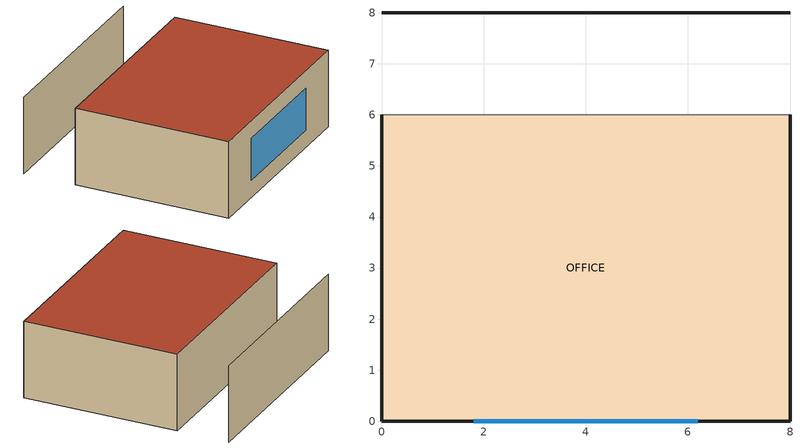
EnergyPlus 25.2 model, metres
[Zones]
OFFICE
 floor outside (Const_S_FLOOR): 8,6 8,0 0,0 0,6 z0
 wall outside (Const_S_SOUTH): 0,0 8,0 z0:3
 wall outside (Const_S_EAST): 8,0 8,6 z0:3
 wall outside (Const_S_WEST): 0,6 0,0 z0:3
 wall to STAIR (Const_S_PARTY): 8,6 0,6 z0:3
 window (WinConst_S_SOUTH): 1.81,0 6.19,0 z0.68:2.32
 roof outside (Const_S_ROOF): 8,0 8,6 0,6 0,0 z3
STAIR
 wall outside (Const_S_STAIR_N): 8,8 0,8 z0:3
[Building]
GoldenFixture: 0, Suburbs, 0.04, 0.4, FullExterior, 25, 6
[Site:GroundTemperature:BuildingSurface]
16, 16, 16, 16, 24, 24, 24, 24, 24, 24, 16, 16
[SizingPeriod:WeatherFileConditionType]
SummerSizing: SummerExtreme, SummerDesignDay, No, No
WinterSizing: WinterExtreme, WinterDesignDay, No, No
[Material]
Concrete_Heavy: MediumRough, 0.2, 1.95, 2240, 900, 0.9, 0.7, 0.7
Insul_S_SOUTH; Insul_S_EAST; Insul_S_WEST; Insul_S_STAIR_N: Smooth, 0.081, 0.04, 50, 800, 0.9, 0.7, 0.7
Insul_S_PARTY: Smooth, 0.0293, 0.04, 50, 800, 0.9, 0.7, 0.7
Insul_S_ROOF: Smooth, 0.1339, 0.04, 50, 800, 0.9, 0.7, 0.7
Insul_S_FLOOR: Smooth, 0.0935, 0.04, 50, 800, 0.9, 0.7, 0.7
[Construction]
Const_S_SOUTH: Concrete_Heavy, Insul_S_SOUTH, Concrete_Heavy
WinConst_S_SOUTH: Glass_S_SOUTH
Const_S_EAST: Concrete_Heavy, Insul_S_EAST, Concrete_Heavy
Const_S_WEST: Concrete_Heavy, Insul_S_WEST, Concrete_Heavy
Const_S_PARTY: Concrete_Heavy, Insul_S_PARTY, Concrete_Heavy
Const_S_STAIR_N: Concrete_Heavy, Insul_S_STAIR_N, Concrete_Heavy
Const_S_ROOF: Concrete_Heavy, Insul_S_ROOF, Concrete_Heavy
Const_S_FLOOR: Concrete_Heavy, Insul_S_FLOOR, Concrete_Heavy
[WindowMaterial:SimpleGlazingSystem]
Glass_S_SOUTH: 2.74, 0.6, 0.8
[WindowMaterial:Blind]
InteriorBlind_Default: Horizontal, 0.025, 0.01875, 0.001, 45, 221, 0, 0.65, 0.65, 0, 0.65, 0.65, 0, 0.7, 0.7, 0, 0.7, 0.7, 0, 0.9, 0.9, 0.05, 0.5, 0.5, 0.5, 0.5, 0, 180
[Zone]
OFFICE: 0, 0, 0, 0, 1, 1, 3, 144, 48
STAIR: 0, 0, 0, 0, 1, 1, 3, 36, 12
[Sizing:Zone]
OFFICE: SupplyAirTemperature, 14, , SupplyAirTemperature, 40, , 0.008, 0.008
[Fan:SystemModel]
Fan_for_OFFICE_UH: AlwaysOn, OFFICE_UH_ReturnIn, OFFICE_UH_FanOut, autosize, Discrete, , 75, 0.9, 1, , TotalEfficiencyAndPressure, , , 0.7
Fan_for_OFFICE_WAC: AlwaysOn, OFFICE_WAC_Mixed, OFFICE_WAC_FanOut, 0.36, Discrete, , 75, 0.9, 1, , TotalEfficiencyAndPressure, , , 0.7
[Coil:Heating:Fuel]
HeatCoil_OFFICE_UH: AlwaysOn, OtherFuel1, 0.95, autosize, OFFICE_UH_FanOut, OFFICE_UH_SupplyOut
[ZoneHVAC:UnitHeater]
OFFICE_UH: AlwaysOn, OFFICE_UH_ReturnIn, OFFICE_UH_SupplyOut, Fan:SystemModel, Fan_for_OFFICE_UH, autosize, Coil:Heating:Fuel, HeatCoil_OFFICE_UH, , No
[OutdoorAir:Mixer]
OFFICE_WAC_OAMixer: OFFICE_WAC_Mixed, OFFICE_WAC_OAIn, OFFICE_WAC_Relief, OFFICE_WAC_ReturnIn
[Coil:Cooling:DX:SingleSpeed]
CoolCoil_OFFICE_WAC: AlwaysOn, 7200, 0.75, 3.3, 0.36, , , OFFICE_WAC_FanOut, OFFICE_WAC_SupplyOut, HPACCoolCapFT, HPACCoolCapFFF, HPACEIRFT, HPACEIRFFF, HPACCOOLPLFFPLR
[ZoneHVAC:WindowAirConditioner]
OFFICE_WAC: AlwaysOn, 0.36, 0, OFFICE_WAC_ReturnIn, OFFICE_WAC_SupplyOut, OutdoorAir:Mixer, OFFICE_WAC_OAMixer, Fan:SystemModel, Fan_for_OFFICE_WAC, Coil:Cooling:DX:SingleSpeed, CoolCoil_OFFICE_WAC, , BlowThrough
[ThermostatSetpoint:DualSetpoint]
OFFICE_DualSetp: OFFICE_HeatSch, OFFICE_CoolSch
[ZoneControl:Thermostat]
OFFICE_Thermostat: OFFICE, DualZoneControlSch, ThermostatSetpoint:DualSetpoint, OFFICE_DualSetp
[People]
OFFICE_Ppl: OFFICE, Op_office, People/Area, , 0.06, , , , ActivitySch
STAIR_Ppl: STAIR, Op_auxiliary, People/Area, , 0.02, , , , ActivitySch
[WaterUse:Equipment]
OFFICE_DHW: DHW_Equip, 4.34783e-07, Op_office, DHW_Target_Temp, DHW_Hot_Temp, DHW_Cold_Temp, OFFICE
STAIR_DHW: DHW_Equip, 5.55556e-08, Op_auxiliary, DHW_Target_Temp, DHW_Hot_Temp, DHW_Cold_Temp, STAIR
[Lights]
OFFICE_Lgt: OFFICE, Op_office, Watts/Area, , 9
STAIR_Lgt: STAIR, Op_auxiliary, Watts/Area, , 4
[ElectricEquipment]
OFFICE_Eqp: OFFICE, Op_office, Watts/Area, , 12
STAIR_Eqp: STAIR, Op_auxiliary, Watts/Area, , 1
[ZoneInfiltration:DesignFlowRate]
OFFICE_Inf: OFFICE, AlwaysOn, AirChanges/Hour, , , , 0.5, 1, 0, 0, 0
STAIR_Inf: STAIR, AlwaysOn, AirChanges/Hour, , , , 0.5, 1, 0, 0, 0
[WindowShadingControl]
ShadeCtl_OFFICE: OFFICE, 1, InteriorBlind, , OnIfHighSolarOnWindow, , 200, No, No, InteriorBlind_Default, FixedSlatAngle, , , , Sequential, Win_S_SOUTH
[Zone equipment]
OFFICE: OFFICE_UH, OFFICE_WAC
[Schedule:Compact]
AlwaysOn: Fraction, Through: 12/31, For: AllDays, Until: 24:00, 1
ActivitySch: AnyNumber, Through: 12/31, For: AllDays, Until: 24:00, 120
DualZoneControlSch: ControlType, Through: 12/31, For: AllDays, Until: 24:00, 4
DHW_Target_Temp: AnyNumber, Through: 12/31, For: AllDays, Until: 24:00, 40
DHW_Hot_Temp: AnyNumber, Through: 12/31, For: AllDays, Until: 24:00, 45
DHW_Cold_Temp: AnyNumber, Through: 12/31, For: AllDays, Until: 24:00, 15
Op_office: Fraction, Through: 12/31, For: Weekdays, Until: 06:00, 0, Until: 07:00, 0.1, Until: 08:00, 0.2, Until: 12:00, 0.95, Until: 13:00, 0.5, Until: 17:00, 0.95, Until: 18:00, 0.3, Until: 22:00, 0.1, Until: 24:00, 0.05, For: Weekends, Until: 06:00, 0, Until: 08:00, 0.1, Until: 12:00, 0.3, Until: 17:00, 0.1, Until: 19:00, 0.05, Until: 24:00, 0, For: Holidays, Until: 06:00, 0, Until: 08:00, 0.1, Until: 12:00, 0.3, Until: 17:00, 0.1, Until: 19:00, 0.05, Until: 24:00, 0, For: AllOtherDays, Until: 06:00, 0, Until: 08:00, 0.1, Until: 12:00, 0.3, Until: 17:00, 0.1, Until: 19:00, 0.05, Until: 24:00, 0
OFFICE_HeatSch: AnyNumber, Through: 12/31, For: Weekdays, Until: 07:00, 16, Until: 18:00, 20, Until: 24:00, 16, For: Weekends, Until: 08:00, 16, Until: 12:00, 20, Until: 24:00, 16, For: Holidays, Until: 08:00, 16, Until: 12:00, 20, Until: 24:00, 16, For: AllOtherDays, Until: 08:00, 16, Until: 12:00, 20, Until: 24:00, 16
OFFICE_CoolSch: AnyNumber, Through: 4/30, For: Weekdays, Until: 24:00, 35, For: Weekends, Until: 24:00, 35, For: Holidays, Until: 24:00, 35, For: AllOtherDays, Until: 24:00, 35, Through: 10/31, For: Weekdays, Until: 07:00, 30, Until: 18:00, 26, Until: 24:00, 30, For: Weekends, Until: 08:00, 30, Until: 12:00, 26, Until: 24:00, 30, For: Holidays, Until: 08:00, 30, Until: 12:00, 26, Until: 24:00, 30, For: AllOtherDays, Until: 08:00, 30, Until: 12:00, 26, Until: 24:00, 30, Through: 12/31, For: Weekdays, Until: 24:00, 35, For: Weekends, Until: 24:00, 35, For: Holidays, Until: 24:00, 35, For: AllOtherDays, Until: 24:00, 35
Op_auxiliary: Fraction, Through: 12/31, For: Weekdays, Until: 24:00, 0.1, For: Weekends, Until: 24:00, 0.1, For: Holidays, Until: 24:00, 0.1, For: AllOtherDays, Until: 24:00, 0.1
[Curve:Biquadratic]
HPACCoolCapFT: 0.942588, 0.00954335, 0.00068377, -0.0110427, 5.249e-06, -9.72e-06, 12.77778, 23.88889, 18, 46.11111, , , Temperature, Temperature, Dimensionless
HPACEIRFT: 0.342414, 0.034885, -0.0006237, 0.00497722, 0.000437951, -0.000728028, 12.77778, 23.88889, 18, 46.11111, , , Temperature, Temperature, Dimensionless
[Curve:Quadratic]
HPACCoolCapFFF: 0.8, 0.2, 0, 0.5, 1.5
HPACEIRFFF: 1.1552, -0.1808, 0.0256, 0.5, 1.5
HPACCOOLPLFFPLR: 0.75, 0.25, 0, 0, 1
